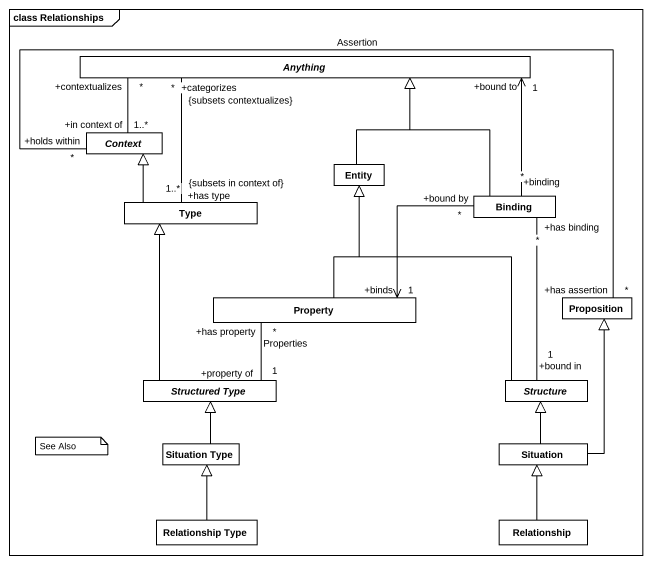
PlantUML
@startuml
mainframe class Relationships
hide circle
hide empty members
abstract class Anything
abstract class Context
class "Entity" as Entity_
class Binding
class Type
class Property
class Proposition
abstract class "Structured Type" as Structured_Type
abstract class Structure
class "Situation Type" as Situation_Type
class Situation
class "Relationship Type" as Relationship_Type
class Relationship
Context "+in context of\n1..*" -right- "+contextualizes\n*" Anything
Context "+holds within\n*" -right- "+has assertion\n*" Proposition : Assertion
Entity_ -up-|> Anything
Binding "+binding\n*" -up-> "+bound to\n1" Anything
Binding -up-|> Anything
Type "+has type\n1..*\n{subsets in context of}" -up- "+categorizes\n{subsets contextualizes}\n*" Anything
Type -up-|> Context
Property -up-|> Entity_
Property "+binds\n1" <-right- "*\n+bound by" Binding
Structured_Type -up-|> Type
Structured_Type "+property of\n1" -up- "+has property\n*" Property : Properties
Structure -up-|> Entity_
Structure "+bound in\n1" -up- "+has binding\n*" Binding
Situation_Type -up-|> Structured_Type
Situation -up-|> Proposition
Situation -up-|> Structure
Relationship_Type -up-|> Situation_Type
Relationship -up-|> Situation
note as N1
  See Also
end note
@enduml
